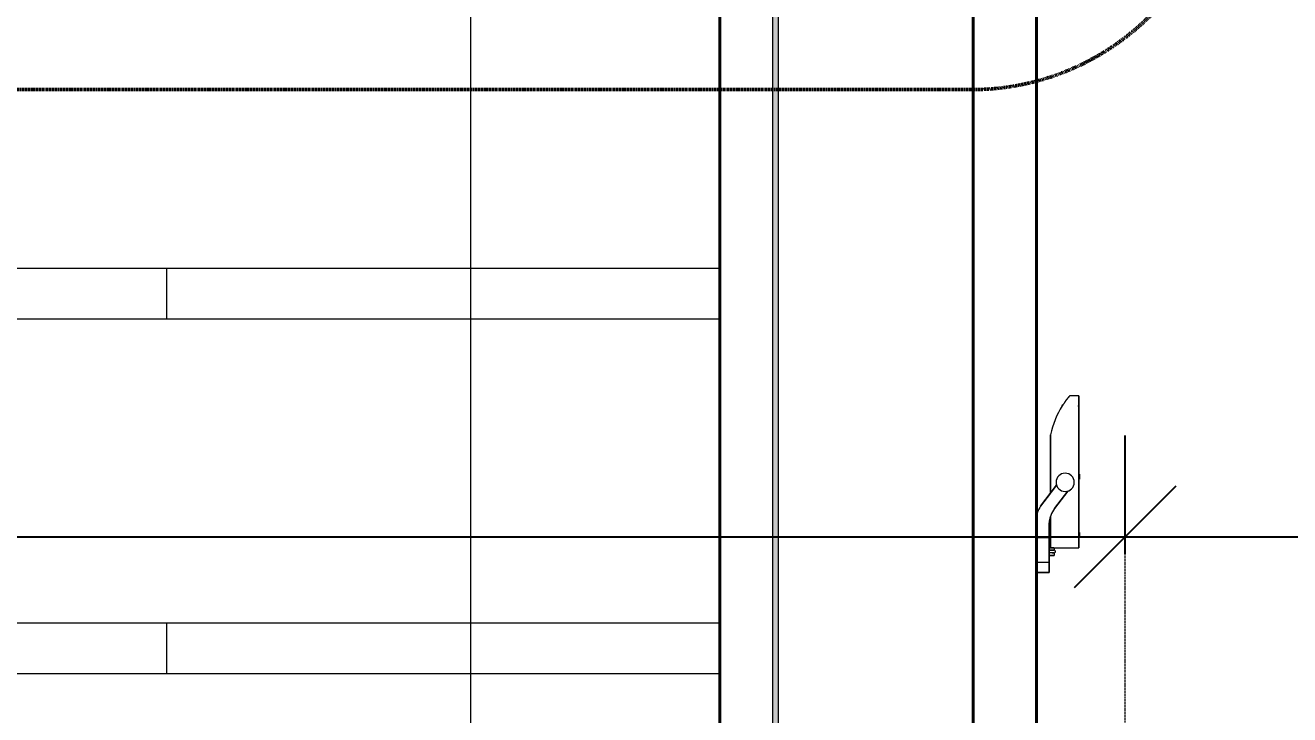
# Model space of a CAD drawing. Header units: millimetres. Extents: x -153298 to 620751, y -313239 to 250031.
# Drawn here: x 114747 to 117243, y -292377 to -291017 of the extents above; entities that cross this region are included whole.
import ezdxf

# ---------------------------------------------------------------- set-up
doc = ezdxf.new("R2010")
doc.units = ezdxf.units.MM
doc.linetypes.add('DPA_Hidden 50', pattern=[3, 2, -1])
for name, color, linetype, lineweight in [('A-ANNO-DIMS', 7, 'Continuous', 9), ('A-COLS-E', 7, 'Continuous', 35), ('A-DETL', 7, 'Continuous', 70), ('A-DETL-GENF', 7, 'Continuous', 35), ('A-GLAZ-CURT', 7, 'Continuous', 9), ('A-WALL-PATT', 7, 'Continuous', 35), ('E-LITE-EQPM', 7, 'Continuous', 35), ('I-WALL-E', 7, 'Continuous', 35), ('WALL-E', 7, 'Continuous', 35)]:
    doc.layers.add(name, color=color, linetype=linetype, lineweight=lineweight)
doc.styles.add('Arial_2', font='arial.ttf', dxfattribs={"height": 3})
doc.dimstyles.new('DPA-DIM-3_0_T-T', dxfattribs={"dimscale": 304.8, "dimtxt": 306.07782, "dimasz": 0.656168, "dimexe": 0.656168, "dimexo": 0.0625, "dimgap": 0.164042, "dimtad": 1, "dimdec": 0, "dimzin": 0, "dimdsep": 46, "dimtxsty": 'Arial_2', "dimblk1": 'OBLIQUE', "dimblk2": 'OBLIQUE', "dimsah": 1, "dimcen": 0.09, "dimdle": 0.656168, "dimclrd": 7, "dimclre": 7, "dimclrt": 7, "dimadec": 8, "dimazin": 0, "dimtfac": 1, "dimtdec": 4, "dimtix": 1, "dimtmove": 0, "dimatfit": 3, "dimfxl": 1.312336, "dimfxlon": 1, "dimtvp": 1, "dimtolj": 1, "dimtzin": 0, "dimarcsym": 2})

# ---------------------------------------------------------------- blocks, each defined once
blk = doc.blocks.new('ACM_L18 - LED Flood Light Luminaire - ACM_L18 - LED Flood Light Luminaire-11639162-2120-01 ENTRANCE 1 SECTION A')
at = {"layer": 'E-LITE-EQPM', "color": 7, "lineweight": 20}
for p, q in [((-866423.4, 104699), (-866441.3, 104699)), ((-866423.4, 104699), (-866423.4, 104679)), ((-866423.4, 104679), (-866423.4, 104698.3)), ((-866423.4, 104693.5), (-866423.4, 104679)), ((-866423.4, 104679), (-866423.4, 104693.5)), ((-866423.4, 104689), (-866423.4, 104679)), ((-866423.4, 104679), (-866423.4, 104689)), ((-866423.4, 104689), (-866423.4, 104679)), ((-866423.4, 104679), (-866423.4, 104689)), ((-866423.4, 104689), (-866423.4, 104679)), ((-866423.4, 104679), (-866423.4, 104689)), ((-866423.4, 104689), (-866423.4, 104679)), ((-866423.4, 104679), (-866423.4, 104689)), ((-866423.4, 104689), (-866423.4, 104679)), ((-866423.4, 104679), (-866423.4, 104689)), ((-866423.4, 104689), (-866423.4, 104679)), ((-866423.4, 104679), (-866423.4, 104689)), ((-866423.4, 104689), (-866423.4, 104679)), ((-866423.4, 104679), (-866423.4, 104689)), ((-866423.4, 104689), (-866423.4, 104679)), ((-866423.4, 104679), (-866423.4, 104689)), ((-866423.4, 104689), (-866423.4, 104679)), ((-866423.4, 104679), (-866423.4, 104689)), ((-866423.4, 104689), (-866423.4, 104679)), ((-866423.4, 104679), (-866423.4, 104689)), ((-866423.4, 104689), (-866423.4, 104679)), ((-866423.4, 104679), (-866423.4, 104689)), ((-866423.4, 104689), (-866423.4, 104679)), ((-866423.4, 104679), (-866423.4, 104689)), ((-866423.4, 104689), (-866423.4, 104679)), ((-866423.4, 104679), (-866423.4, 104689)), ((-866423.4, 104689), (-866423.4, 104679)), ((-866423.4, 104679), (-866423.4, 104689)), ((-866423.4, 104689), (-866423.4, 104679)), ((-866423.4, 104679), (-866423.4, 104689)), ((-866423.4, 104689), (-866423.4, 104679)), ((-866423.4, 104679), (-866423.4, 104689)), ((-866423.4, 104689), (-866423.4, 104679)), ((-866423.4, 104679), (-866423.4, 104689)), ((-866423.4, 104689), (-866423.4, 104679)), ((-866423.4, 104679), (-866423.4, 104689)), ((-866423.4, 104689), (-866423.4, 104679)), ((-866423.4, 104679), (-866423.4, 104689)), ((-866423.4, 104689), (-866423.4, 104679)), ((-866423.4, 104679), (-866423.4, 104689)), ((-866423.4, 104689), (-866423.4, 104679)), ((-866423.4, 104679), (-866423.4, 104689)), ((-866423.4, 104689), (-866423.4, 104679)), ((-866423.4, 104679), (-866423.4, 104689)), ((-866423.4, 104689), (-866423.4, 104679)), ((-866423.4, 104679), (-866423.4, 104689)), ((-866423.4, 104689), (-866423.4, 104679)), ((-866423.4, 104679), (-866423.4, 104689)), ((-866423.4, 104689), (-866423.4, 104679)), ((-866423.4, 104679), (-866423.4, 104689)), ((-866423.4, 104689), (-866423.4, 104679)), ((-866423.4, 104679), (-866423.4, 104689)), ((-866423.4, 104689), (-866423.4, 104679)), ((-866423.4, 104679), (-866423.4, 104689)), ((-866423.4, 104689), (-866423.4, 104679)), ((-866423.4, 104679), (-866423.4, 104689)), ((-866423.4, 104689), (-866423.4, 104679)), ((-866423.4, 104679), (-866423.4, 104689)), ((-866425.4, 104679), (-866423.4, 104679)), ((-866425.4, 104679), (-866423.4, 104679)), ((-866425.4, 104679), (-866423.4, 104679)), ((-866425.4, 104679), (-866423.4, 104679)), ((-866425.4, 104679), (-866423.4, 104679)), ((-866425.4, 104679), (-866423.4, 104679)), ((-866425.4, 104679), (-866423.4, 104679)), ((-866425.4, 104679), (-866423.4, 104679)), ((-866425.4, 104679), (-866423.4, 104679)), ((-866425.4, 104679), (-866423.4, 104679)), ((-866425.4, 104679), (-866423.4, 104679)), ((-866425.4, 104679), (-866423.4, 104679)), ((-866425.4, 104679), (-866423.4, 104679)), ((-866425.4, 104679), (-866423.4, 104679)), ((-866425.4, 104679), (-866423.4, 104679)), ((-866425.4, 104679), (-866423.4, 104679)), ((-866425.4, 104679), (-866423.4, 104679)), ((-866425.4, 104679), (-866423.4, 104679)), ((-866425.4, 104679), (-866423.4, 104679)), ((-866425.4, 104679), (-866423.4, 104679)), ((-866425.4, 104679), (-866423.4, 104679)), ((-866425.4, 104679), (-866423.4, 104679)), ((-866425.4, 104679), (-866423.4, 104679)), ((-866425.4, 104679), (-866423.4, 104679)), ((-866425.4, 104679), (-866423.4, 104679)), ((-866425.4, 104679), (-866423.4, 104679)), ((-866425.4, 104679), (-866423.4, 104679)), ((-866425.4, 104679), (-866423.4, 104679)), ((-866425.4, 104679), (-866423.4, 104679)), ((-866425.4, 104679), (-866423.4, 104679)), ((-866425.4, 104679), (-866423.4, 104679)), ((-866425.4, 104679), (-866423.4, 104679)), ((-866425.4, 104679), (-866423.4, 104679)), ((-866425.4, 104679), (-866423.4, 104679)), ((-866425.4, 104679), (-866423.4, 104679)), ((-866425.4, 104679), (-866423.4, 104679)), ((-866425.4, 104679), (-866423.4, 104679)), ((-866425.4, 104679), (-866423.4, 104679)), ((-866425.4, 104679), (-866423.4, 104679)), ((-866425.4, 104679), (-866423.4, 104679)), ((-866425.4, 104679), (-866423.4, 104679)), ((-866425.4, 104679), (-866423.4, 104679)), ((-866425.4, 104679), (-866423.4, 104679)), ((-866425.4, 104679), (-866423.4, 104679)), ((-866425.4, 104679), (-866423.4, 104679)), ((-866425.4, 104679), (-866423.4, 104679)), ((-866425.4, 104679), (-866423.4, 104679)), ((-866425.4, 104679), (-866423.4, 104679)), ((-866425.4, 104679), (-866423.4, 104679)), ((-866425.4, 104679), (-866423.4, 104679)), ((-866425.4, 104679), (-866423.4, 104679)), ((-866425.4, 104679), (-866423.4, 104679)), ((-866425.4, 104679), (-866423.4, 104679)), ((-866425.4, 104679), (-866423.4, 104679)), ((-866425.4, 104679), (-866423.4, 104679)), ((-866425.4, 104679), (-866423.4, 104679)), ((-866425.4, 104679), (-866423.4, 104679)), ((-866425.4, 104679), (-866423.4, 104679)), ((-866423.4, 104679), (-866423.4, 104419)), ((-866423.4, 104419), (-866423.4, 104679)), ((-866423.4, 104679), (-866423.4, 104554)), ((-866423.4, 104554), (-866423.4, 104679)), ((-866423.4, 104674), (-866423.4, 104664)), ((-866423.4, 104664), (-866423.4, 104674)), ((-866423.4, 104674), (-866423.4, 104664)), ((-866423.4, 104664), (-866423.4, 104674)), ((-866423.4, 104674), (-866423.4, 104664)), ((-866423.4, 104664), (-866423.4, 104674)), ((-866423.4, 104674), (-866423.4, 104664)), ((-866423.4, 104664), (-866423.4, 104674)), ((-866423.4, 104674), (-866423.4, 104664)), ((-866423.4, 104664), (-866423.4, 104674)), ((-866423.4, 104674), (-866423.4, 104664)), ((-866423.4, 104664), (-866423.4, 104674)), ((-866423.4, 104674), (-866423.4, 104664)), ((-866423.4, 104664), (-866423.4, 104674)), ((-866423.4, 104674), (-866423.4, 104664)), ((-866423.4, 104664), (-866423.4, 104674)), ((-866423.4, 104674), (-866423.4, 104664)), ((-866423.4, 104664), (-866423.4, 104674)), ((-866423.4, 104674), (-866423.4, 104664)), ((-866423.4, 104664), (-866423.4, 104674)), ((-866423.4, 104674), (-866423.4, 104664)), ((-866423.4, 104664), (-866423.4, 104674)), ((-866423.4, 104674), (-866423.4, 104664)), ((-866423.4, 104664), (-866423.4, 104674)), ((-866423.4, 104674), (-866423.4, 104664)), ((-866423.4, 104664), (-866423.4, 104674)), ((-866423.4, 104674), (-866423.4, 104664)), ((-866423.4, 104664), (-866423.4, 104674)), ((-866423.4, 104674), (-866423.4, 104664)), ((-866423.4, 104664), (-866423.4, 104674)), ((-866423.4, 104674), (-866423.4, 104664)), ((-866423.4, 104664), (-866423.4, 104674)), ((-866423.4, 104674), (-866423.4, 104664)), ((-866423.4, 104664), (-866423.4, 104674)), ((-866423.4, 104674), (-866423.4, 104664)), ((-866423.4, 104664), (-866423.4, 104674)), ((-866423.4, 104674), (-866423.4, 104664)), ((-866423.4, 104664), (-866423.4, 104674)), ((-866423.4, 104674), (-866423.4, 104664)), ((-866423.4, 104664), (-866423.4, 104674)), ((-866423.4, 104674), (-866423.4, 104664)), ((-866423.4, 104664), (-866423.4, 104674)), ((-866423.4, 104674), (-866423.4, 104664)), ((-866423.4, 104664), (-866423.4, 104674)), ((-866423.4, 104674), (-866423.4, 104664)), ((-866423.4, 104664), (-866423.4, 104674)), ((-866423.4, 104674), (-866423.4, 104664)), ((-866423.4, 104664), (-866423.4, 104674)), ((-866423.4, 104674), (-866423.4, 104664)), ((-866423.4, 104664), (-866423.4, 104674)), ((-866423.4, 104674), (-866423.4, 104664)), ((-866423.4, 104664), (-866423.4, 104674)), ((-866423.4, 104674), (-866423.4, 104664)), ((-866423.4, 104664), (-866423.4, 104674)), ((-866423.4, 104674), (-866423.4, 104664)), ((-866423.4, 104664), (-866423.4, 104674)), ((-866423.4, 104674), (-866423.4, 104664)), ((-866423.4, 104664), (-866423.4, 104674)), ((-866423.4, 104659), (-866423.4, 104649)), ((-866423.4, 104649), (-866423.4, 104659)), ((-866423.4, 104659), (-866423.4, 104649)), ((-866423.4, 104649), (-866423.4, 104659)), ((-866423.4, 104659), (-866423.4, 104649)), ((-866423.4, 104649), (-866423.4, 104659)), ((-866423.4, 104659), (-866423.4, 104649)), ((-866423.4, 104649), (-866423.4, 104659)), ((-866423.4, 104659), (-866423.4, 104649)), ((-866423.4, 104649), (-866423.4, 104659)), ((-866423.4, 104659), (-866423.4, 104649)), ((-866423.4, 104649), (-866423.4, 104659)), ((-866423.4, 104659), (-866423.4, 104649)), ((-866423.4, 104649), (-866423.4, 104659)), ((-866423.4, 104659), (-866423.4, 104649)), ((-866423.4, 104649), (-866423.4, 104659)), ((-866423.4, 104659), (-866423.4, 104649)), ((-866423.4, 104649), (-866423.4, 104659)), ((-866423.4, 104659), (-866423.4, 104649)), ((-866423.4, 104649), (-866423.4, 104659)), ((-866423.4, 104659), (-866423.4, 104649)), ((-866423.4, 104649), (-866423.4, 104659)), ((-866423.4, 104659), (-866423.4, 104649)), ((-866423.4, 104649), (-866423.4, 104659)), ((-866423.4, 104659), (-866423.4, 104649)), ((-866423.4, 104649), (-866423.4, 104659)), ((-866423.4, 104659), (-866423.4, 104649)), ((-866423.4, 104649), (-866423.4, 104659)), ((-866423.4, 104659), (-866423.4, 104649)), ((-866423.4, 104649), (-866423.4, 104659)), ((-866423.4, 104659), (-866423.4, 104649)), ((-866423.4, 104649), (-866423.4, 104659)), ((-866423.4, 104659), (-866423.4, 104649)), ((-866423.4, 104649), (-866423.4, 104659)), ((-866423.4, 104659), (-866423.4, 104649)), ((-866423.4, 104649), (-866423.4, 104659)), ((-866423.4, 104659), (-866423.4, 104649)), ((-866423.4, 104649), (-866423.4, 104659)), ((-866423.4, 104659), (-866423.4, 104649)), ((-866423.4, 104649), (-866423.4, 104659)), ((-866423.4, 104659), (-866423.4, 104649)), ((-866423.4, 104649), (-866423.4, 104659)), ((-866423.4, 104644), (-866423.4, 104634)), ((-866423.4, 104634), (-866423.4, 104644)), ((-866423.4, 104644), (-866423.4, 104634)), ((-866423.4, 104634), (-866423.4, 104644)), ((-866423.4, 104644), (-866423.4, 104634)), ((-866423.4, 104634), (-866423.4, 104644)), ((-866423.4, 104644), (-866423.4, 104634)), ((-866423.4, 104634), (-866423.4, 104644)), ((-866423.4, 104644), (-866423.4, 104634)), ((-866423.4, 104634), (-866423.4, 104644)), ((-866423.4, 104644), (-866423.4, 104634)), ((-866423.4, 104634), (-866423.4, 104644)), ((-866423.4, 104644), (-866423.4, 104634)), ((-866423.4, 104634), (-866423.4, 104644)), ((-866423.4, 104644), (-866423.4, 104634)), ((-866423.4, 104634), (-866423.4, 104644)), ((-866423.4, 104644), (-866423.4, 104634)), ((-866423.4, 104634), (-866423.4, 104644)), ((-866423.4, 104644), (-866423.4, 104634)), ((-866423.4, 104634), (-866423.4, 104644)), ((-866423.4, 104644), (-866423.4, 104634)), ((-866423.4, 104634), (-866423.4, 104644)), ((-866423.4, 104644), (-866423.4, 104634)), ((-866423.4, 104634), (-866423.4, 104644)), ((-866423.4, 104644), (-866423.4, 104634)), ((-866423.4, 104634), (-866423.4, 104644)), ((-866423.4, 104644), (-866423.4, 104634)), ((-866423.4, 104634), (-866423.4, 104644)), ((-866423.4, 104644), (-866423.4, 104634)), ((-866423.4, 104634), (-866423.4, 104644)), ((-866423.4, 104644), (-866423.4, 104634)), ((-866423.4, 104634), (-866423.4, 104644)), ((-866423.4, 104644), (-866423.4, 104634)), ((-866423.4, 104634), (-866423.4, 104644)), ((-866423.4, 104644), (-866423.4, 104634)), ((-866423.4, 104634), (-866423.4, 104644)), ((-866423.4, 104644), (-866423.4, 104634)), ((-866423.4, 104634), (-866423.4, 104644)), ((-866423.4, 104644), (-866423.4, 104634)), ((-866423.4, 104634), (-866423.4, 104644)), ((-866423.4, 104644), (-866423.4, 104634)), ((-866423.4, 104634), (-866423.4, 104644)), ((-866479.4, 104507), (-866479.4, 104622)), ((-866479.4, 104622), (-866479.4, 104507)), ((-866423.4, 104629), (-866423.4, 104619)), ((-866423.4, 104619), (-866423.4, 104629)), ((-866423.4, 104629), (-866423.4, 104619)), ((-866423.4, 104619), (-866423.4, 104629)), ((-866423.4, 104629), (-866423.4, 104619)), ((-866423.4, 104619), (-866423.4, 104629)), ((-866423.4, 104629), (-866423.4, 104619)), ((-866423.4, 104619), (-866423.4, 104629)), ((-866423.4, 104629), (-866423.4, 104619)), ((-866423.4, 104619), (-866423.4, 104629)), ((-866423.4, 104629), (-866423.4, 104619)), ((-866423.4, 104619), (-866423.4, 104629)), ((-866423.4, 104629), (-866423.4, 104619)), ((-866423.4, 104619), (-866423.4, 104629)), ((-866423.4, 104629), (-866423.4, 104619)), ((-866423.4, 104619), (-866423.4, 104629)), ((-866423.4, 104629), (-866423.4, 104619)), ((-866423.4, 104619), (-866423.4, 104629)), ((-866423.4, 104629), (-866423.4, 104619)), ((-866423.4, 104619), (-866423.4, 104629)), ((-866423.4, 104629), (-866423.4, 104619)), ((-866423.4, 104619), (-866423.4, 104629)), ((-866423.4, 104629), (-866423.4, 104619)), ((-866423.4, 104619), (-866423.4, 104629)), ((-866423.4, 104629), (-866423.4, 104619)), ((-866423.4, 104619), (-866423.4, 104629)), ((-866423.4, 104629), (-866423.4, 104619)), ((-866423.4, 104619), (-866423.4, 104629)), ((-866423.4, 104629), (-866423.4, 104619)), ((-866423.4, 104619), (-866423.4, 104629)), ((-866423.4, 104629), (-866423.4, 104619)), ((-866423.4, 104619), (-866423.4, 104629)), ((-866423.4, 104629), (-866423.4, 104619)), ((-866423.4, 104619), (-866423.4, 104629)), ((-866423.4, 104629), (-866423.4, 104619)), ((-866423.4, 104619), (-866423.4, 104629)), ((-866423.4, 104629), (-866423.4, 104619)), ((-866423.4, 104619), (-866423.4, 104629)), ((-866423.4, 104629), (-866423.4, 104619)), ((-866423.4, 104619), (-866423.4, 104629)), ((-866423.4, 104629), (-866423.4, 104619)), ((-866423.4, 104619), (-866423.4, 104629)), ((-866423.4, 104614), (-866423.4, 104604)), ((-866423.4, 104604), (-866423.4, 104614)), ((-866423.4, 104614), (-866423.4, 104604)), ((-866423.4, 104604), (-866423.4, 104614)), ((-866423.4, 104614), (-866423.4, 104604)), ((-866423.4, 104604), (-866423.4, 104614)), ((-866423.4, 104614), (-866423.4, 104604)), ((-866423.4, 104604), (-866423.4, 104614)), ((-866423.4, 104614), (-866423.4, 104604)), ((-866423.4, 104604), (-866423.4, 104614)), ((-866423.4, 104614), (-866423.4, 104604)), ((-866423.4, 104604), (-866423.4, 104614)), ((-866423.4, 104614), (-866423.4, 104604)), ((-866423.4, 104604), (-866423.4, 104614)), ((-866423.4, 104614), (-866423.4, 104604)), ((-866423.4, 104604), (-866423.4, 104614)), ((-866423.4, 104614), (-866423.4, 104604)), ((-866423.4, 104604), (-866423.4, 104614)), ((-866423.4, 104614), (-866423.4, 104604)), ((-866423.4, 104604), (-866423.4, 104614)), ((-866423.4, 104614), (-866423.4, 104604)), ((-866423.4, 104604), (-866423.4, 104614)), ((-866423.4, 104614), (-866423.4, 104604)), ((-866423.4, 104604), (-866423.4, 104614)), ((-866423.4, 104614), (-866423.4, 104604)), ((-866423.4, 104604), (-866423.4, 104614)), ((-866423.4, 104614), (-866423.4, 104604)), ((-866423.4, 104604), (-866423.4, 104614)), ((-866423.4, 104614), (-866423.4, 104604)), ((-866423.4, 104604), (-866423.4, 104614)), ((-866423.4, 104614), (-866423.4, 104604)), ((-866423.4, 104604), (-866423.4, 104614)), ((-866423.4, 104614), (-866423.4, 104604)), ((-866423.4, 104604), (-866423.4, 104614)), ((-866423.4, 104614), (-866423.4, 104604)), ((-866423.4, 104604), (-866423.4, 104614)), ((-866423.4, 104614), (-866423.4, 104604)), ((-866423.4, 104604), (-866423.4, 104614)), ((-866423.4, 104614), (-866423.4, 104604)), ((-866423.4, 104604), (-866423.4, 104614)), ((-866423.4, 104614), (-866423.4, 104604)), ((-866423.4, 104604), (-866423.4, 104614)), ((-866423.4, 104599), (-866423.4, 104589)), ((-866423.4, 104589), (-866423.4, 104599)), ((-866423.4, 104599), (-866423.4, 104589)), ((-866423.4, 104589), (-866423.4, 104599)), ((-866423.4, 104599), (-866423.4, 104589)), ((-866423.4, 104589), (-866423.4, 104599)), ((-866423.4, 104599), (-866423.4, 104589)), ((-866423.4, 104589), (-866423.4, 104599)), ((-866423.4, 104599), (-866423.4, 104589)), ((-866423.4, 104589), (-866423.4, 104599)), ((-866423.4, 104599), (-866423.4, 104589)), ((-866423.4, 104589), (-866423.4, 104599)), ((-866423.4, 104599), (-866423.4, 104589)), ((-866423.4, 104589), (-866423.4, 104599)), ((-866423.4, 104599), (-866423.4, 104589)), ((-866423.4, 104589), (-866423.4, 104599)), ((-866423.4, 104599), (-866423.4, 104589)), ((-866423.4, 104589), (-866423.4, 104599)), ((-866423.4, 104599), (-866423.4, 104589)), ((-866423.4, 104589), (-866423.4, 104599)), ((-866423.4, 104599), (-866423.4, 104589)), ((-866423.4, 104589), (-866423.4, 104599)), ((-866423.4, 104599), (-866423.4, 104589)), ((-866423.4, 104589), (-866423.4, 104599)), ((-866423.4, 104599), (-866423.4, 104589)), ((-866423.4, 104589), (-866423.4, 104599)), ((-866423.4, 104599), (-866423.4, 104589)), ((-866423.4, 104589), (-866423.4, 104599)), ((-866423.4, 104599), (-866423.4, 104589)), ((-866423.4, 104589), (-866423.4, 104599)), ((-866423.4, 104599), (-866423.4, 104589)), ((-866423.4, 104589), (-866423.4, 104599)), ((-866423.4, 104599), (-866423.4, 104589)), ((-866423.4, 104589), (-866423.4, 104599)), ((-866423.4, 104599), (-866423.4, 104589)), ((-866423.4, 104589), (-866423.4, 104599)), ((-866423.4, 104599), (-866423.4, 104589)), ((-866423.4, 104589), (-866423.4, 104599)), ((-866423.4, 104599), (-866423.4, 104589)), ((-866423.4, 104589), (-866423.4, 104599)), ((-866423.4, 104599), (-866423.4, 104589)), ((-866423.4, 104589), (-866423.4, 104599)), ((-866423.4, 104584), (-866423.4, 104574)), ((-866423.4, 104574), (-866423.4, 104584)), ((-866423.4, 104584), (-866423.4, 104574)), ((-866423.4, 104574), (-866423.4, 104584)), ((-866423.4, 104584), (-866423.4, 104574)), ((-866423.4, 104574), (-866423.4, 104584)), ((-866423.4, 104584), (-866423.4, 104574)), ((-866423.4, 104574), (-866423.4, 104584)), ((-866423.4, 104584), (-866423.4, 104574)), ((-866423.4, 104574), (-866423.4, 104584)), ((-866423.4, 104584), (-866423.4, 104574)), ((-866423.4, 104574), (-866423.4, 104584)), ((-866423.4, 104584), (-866423.4, 104574)), ((-866423.4, 104574), (-866423.4, 104584)), ((-866423.4, 104584), (-866423.4, 104574)), ((-866423.4, 104574), (-866423.4, 104584)), ((-866423.4, 104584), (-866423.4, 104574)), ((-866423.4, 104574), (-866423.4, 104584)), ((-866423.4, 104584), (-866423.4, 104574)), ((-866423.4, 104574), (-866423.4, 104584)), ((-866423.4, 104584), (-866423.4, 104574)), ((-866423.4, 104574), (-866423.4, 104584)), ((-866423.4, 104584), (-866423.4, 104574)), ((-866423.4, 104574), (-866423.4, 104584)), ((-866423.4, 104584), (-866423.4, 104574)), ((-866423.4, 104574), (-866423.4, 104584)), ((-866423.4, 104584), (-866423.4, 104574)), ((-866423.4, 104574), (-866423.4, 104584)), ((-866423.4, 104584), (-866423.4, 104574)), ((-866423.4, 104574), (-866423.4, 104584)), ((-866423.4, 104584), (-866423.4, 104574)), ((-866423.4, 104574), (-866423.4, 104584)), ((-866423.4, 104584), (-866423.4, 104574)), ((-866423.4, 104574), (-866423.4, 104584)), ((-866423.4, 104584), (-866423.4, 104574)), ((-866423.4, 104574), (-866423.4, 104584)), ((-866423.4, 104584), (-866423.4, 104574)), ((-866423.4, 104574), (-866423.4, 104584)), ((-866423.4, 104584), (-866423.4, 104574)), ((-866423.4, 104574), (-866423.4, 104584)), ((-866423.4, 104584), (-866423.4, 104574)), ((-866423.4, 104574), (-866423.4, 104584)), ((-866423.4, 104584), (-866423.4, 104574)), ((-866423.4, 104574), (-866423.4, 104584)), ((-866423.4, 104584), (-866423.4, 104574)), ((-866423.4, 104574), (-866423.4, 104584)), ((-866423.4, 104584), (-866423.4, 104574)), ((-866423.4, 104574), (-866423.4, 104584)), ((-866423.4, 104584), (-866423.4, 104574)), ((-866423.4, 104574), (-866423.4, 104584)), ((-866423.4, 104584), (-866423.4, 104574)), ((-866423.4, 104574), (-866423.4, 104584)), ((-866423.4, 104584), (-866423.4, 104574)), ((-866423.4, 104574), (-866423.4, 104584)), ((-866423.4, 104584), (-866423.4, 104574)), ((-866423.4, 104574), (-866423.4, 104584)), ((-866423.4, 104584), (-866423.4, 104574)), ((-866423.4, 104574), (-866423.4, 104584)), ((-866423.4, 104569), (-866423.4, 104559)), ((-866423.4, 104559), (-866423.4, 104569)), ((-866423.4, 104569), (-866423.4, 104559)), ((-866423.4, 104559), (-866423.4, 104569)), ((-866423.4, 104569), (-866423.4, 104559)), ((-866423.4, 104559), (-866423.4, 104569)), ((-866423.4, 104569), (-866423.4, 104559)), ((-866423.4, 104559), (-866423.4, 104569)), ((-866423.4, 104569), (-866423.4, 104559)), ((-866423.4, 104559), (-866423.4, 104569)), ((-866423.4, 104569), (-866423.4, 104559)), ((-866423.4, 104559), (-866423.4, 104569)), ((-866423.4, 104569), (-866423.4, 104559)), ((-866423.4, 104559), (-866423.4, 104569)), ((-866423.4, 104569), (-866423.4, 104559)), ((-866423.4, 104559), (-866423.4, 104569)), ((-866423.4, 104569), (-866423.4, 104559)), ((-866423.4, 104559), (-866423.4, 104569)), ((-866423.4, 104569), (-866423.4, 104559)), ((-866423.4, 104559), (-866423.4, 104569)), ((-866423.4, 104569), (-866423.4, 104559)), ((-866423.4, 104559), (-866423.4, 104569)), ((-866423.4, 104569), (-866423.4, 104559)), ((-866423.4, 104559), (-866423.4, 104569)), ((-866423.4, 104569), (-866423.4, 104559)), ((-866423.4, 104559), (-866423.4, 104569)), ((-866423.4, 104569), (-866423.4, 104559)), ((-866423.4, 104559), (-866423.4, 104569)), ((-866423.4, 104569), (-866423.4, 104559)), ((-866423.4, 104559), (-866423.4, 104569)), ((-866423.4, 104569), (-866423.4, 104559)), ((-866423.4, 104559), (-866423.4, 104569)), ((-866423.4, 104569), (-866423.4, 104559)), ((-866423.4, 104559), (-866423.4, 104569)), ((-866423.4, 104569), (-866423.4, 104559)), ((-866423.4, 104559), (-866423.4, 104569)), ((-866423.4, 104569), (-866423.4, 104559)), ((-866423.4, 104559), (-866423.4, 104569)), ((-866423.4, 104569), (-866423.4, 104559)), ((-866423.4, 104559), (-866423.4, 104569)), ((-866423.4, 104569), (-866423.4, 104559)), ((-866423.4, 104559), (-866423.4, 104569)), ((-866423.4, 104569), (-866423.4, 104559)), ((-866423.4, 104559), (-866423.4, 104569)), ((-866423.4, 104569), (-866423.4, 104559)), ((-866423.4, 104559), (-866423.4, 104569)), ((-866423.4, 104569), (-866423.4, 104559)), ((-866423.4, 104559), (-866423.4, 104569)), ((-866423.4, 104569), (-866423.4, 104559)), ((-866423.4, 104559), (-866423.4, 104569)), ((-866423.4, 104569), (-866423.4, 104559)), ((-866423.4, 104559), (-866423.4, 104569)), ((-866423.4, 104569), (-866423.4, 104559)), ((-866423.4, 104559), (-866423.4, 104569)), ((-866423.4, 104569), (-866423.4, 104559)), ((-866423.4, 104559), (-866423.4, 104569)), ((-866423.4, 104569), (-866423.4, 104559)), ((-866423.4, 104559), (-866423.4, 104569)), ((-866423.4, 104544.3), (-866422.4, 104544.3)), ((-866423.4, 104534.1), (-866423.4, 104544.2)), ((-866423.4, 104544.2), (-866422.4, 104544.2)), ((-866423.4, 104534.1), (-866423.4, 104544.2)), ((-866423.4, 104544.2), (-866423.4, 104540.1)), ((-866423.4, 104540.1), (-866423.4, 104544.2)), ((-866423.4, 104544.2), (-866423.4, 104534.1)), ((-866423.4, 104534.1), (-866423.4, 104544.2)), ((-866423.4, 104544.2), (-866423.4, 104534.1)), ((-866423.4, 104534.1), (-866423.4, 104544.2)), ((-866423.4, 104544.2), (-866423.4, 104535.4)), ((-866423.4, 104534.1), (-866423.4, 104544.2)), ((-866423.4, 104544.2), (-866423.4, 104534.1)), ((-866423.4, 104534.1), (-866423.4, 104544.2)), ((-866423.4, 104541.6), (-866423.4, 104543)), ((-866423.4, 104542.9), (-866423.4, 104539.5)), ((-866423.4, 104542.9), (-866423.4, 104539.5)), ((-866423.4, 104542.9), (-866423.4, 104541.4)), ((-866423.4, 104542.6), (-866423.4, 104541.3)), ((-866423.4, 104542.6), (-866423.4, 104541.3)), ((-866423.4, 104541.4), (-866423.4, 104542.6)), ((-866423.4, 104540.3), (-866423.4, 104541.6)), ((-866423.4, 104541.3), (-866423.4, 104539.1)), ((-866423.4, 104541.3), (-866423.4, 104539.1)), ((-866423.4, 104539.9), (-866423.4, 104541.2)), ((-866423.4, 104539.9), (-866423.4, 104541.2)), ((-866423.4, 104534.1), (-866423.4, 104538.8)), ((-866423.4, 104538.8), (-866423.4, 104534.1)), ((-866423.4, 104538.4), (-866423.4, 104537)), ((-866423.4, 104538.2), (-866423.4, 104534.1)), ((-866423.4, 104538.2), (-866423.4, 104534.1)), ((-866423.4, 104537.6), (-866423.4, 104536.3)), ((-866423.4, 104535.7), (-866423.4, 104537.6)), ((-866423.4, 104537), (-866423.4, 104535.5)), ((-866423.4, 104534.4), (-866423.4, 104535.7)), ((-866423.4, 104535.4), (-866423.4, 104534.1)), ((-866422.4, 104534.1), (-866423.4, 104534.1)), ((-866423.4, 104534), (-866422.4, 104534)), ((-866422.4, 104544.2), (-866422.4, 104534.1)), ((-866422.4, 104534.1), (-866422.4, 104544.2)), ((-866422.4, 104544.2), (-866422.4, 104540.1)), ((-866422.4, 104540.1), (-866422.4, 104544.2)), ((-866422.4, 104544.2), (-866422.4, 104534.1)), ((-866422.4, 104534.1), (-866422.4, 104544.2)), ((-866422.4, 104544.2), (-866422.4, 104534.1)), ((-866422.4, 104535.4), (-866422.4, 104544.2)), ((-866422.4, 104544.2), (-866422.4, 104534.1)), ((-866422.4, 104534.1), (-866422.4, 104544.2)), ((-866422.4, 104544.2), (-866422.4, 104534.1)), ((-866422.4, 104544.2), (-866422.4, 104534.1)), ((-866422.4, 104543), (-866422.4, 104541.6)), ((-866422.4, 104539.5), (-866422.4, 104542.9)), ((-866422.4, 104539.5), (-866422.4, 104542.9)), ((-866422.4, 104541.4), (-866422.4, 104542.9)), ((-866422.4, 104541.3), (-866422.4, 104542.6)), ((-866422.4, 104541.3), (-866422.4, 104542.6)), ((-866422.4, 104542.6), (-866422.4, 104541.4)), ((-866422.4, 104541.6), (-866422.4, 104540.3)), ((-866422.4, 104539.1), (-866422.4, 104541.3)), ((-866422.4, 104539.1), (-866422.4, 104541.3)), ((-866422.4, 104541.2), (-866422.4, 104539.9)), ((-866422.4, 104541.2), (-866422.4, 104539.9)), ((-866422.4, 104534.1), (-866422.4, 104538.8)), ((-866422.4, 104538.8), (-866422.4, 104534.1)), ((-866422.4, 104537), (-866422.4, 104538.4)), ((-866422.4, 104534.1), (-866422.4, 104538.2)), ((-866422.4, 104534.1), (-866422.4, 104538.2)), ((-866422.4, 104537.6), (-866422.4, 104535.7)), ((-866422.4, 104536.3), (-866422.4, 104537.6)), ((-866422.4, 104535.5), (-866422.4, 104537)), ((-866422.4, 104535.7), (-866422.4, 104534.4)), ((-866422.4, 104534.1), (-866422.4, 104535.4)), ((-866467.5, 104522.7), (-866499, 104481)), ((-866499, 104481), (-866467.5, 104522.7)), ((-866499, 104481), (-866479.4, 104507)), ((-866479.4, 104507), (-866499, 104481)), ((-866471.3, 104476.2), (-866445, 104511)), ((-866445, 104511), (-866471.3, 104476.2)), ((-866507.4, 104419), (-866507.4, 104457)), ((-866507.4, 104457), (-866507.4, 104419)), ((-866507.4, 104457), (-866507.4, 104419)), ((-866507.4, 104419), (-866507.4, 104457)), ((-866479.4, 104419), (-866479.4, 104460.6)), ((-866479.4, 104460.6), (-866479.4, 104419)), ((-866482.4, 104448), (-866482.4, 104419)), ((-866482.4, 104419), (-866482.4, 104448)), ((-866482.4, 104419), (-866482.4, 104448)), ((-866482.4, 104448), (-866482.4, 104419)), ((-866482.4, 104419), (-866507.4, 104419)), ((-866507.4, 104419), (-866482.4, 104419)), ((-866507.4, 104372.7), (-866507.4, 104419)), ((-866507.4, 104419), (-866507.4, 104370.6)), ((-866507.4, 104370.6), (-866507.4, 104419)), ((-866507.4, 104419), (-866507.4, 104372.7)), ((-866507.4, 104419), (-866482.4, 104419)), ((-866507.4, 104419), (-866482.4, 104419)), ((-866507.4, 104419), (-866482.4, 104419)), ((-866507.4, 104419), (-866482.4, 104419)), ((-866507.4, 104419), (-866482.4, 104419)), ((-866482.4, 104419), (-866507.4, 104419)), ((-866482.4, 104372.7), (-866482.4, 104419)), ((-866482.4, 104419), (-866482.4, 104370.6)), ((-866482.4, 104399), (-866482.4, 104419)), ((-866482.4, 104419), (-866482.4, 104399)), ((-866479.4, 104419), (-866479.4, 104399.7)), ((-866479.4, 104399), (-866479.4, 104419)), ((-866423.4, 104429.1), (-866422.4, 104429.1)), ((-866423.4, 104418.9), (-866423.4, 104429)), ((-866423.4, 104429), (-866422.4, 104429)), ((-866423.4, 104418.9), (-866423.4, 104429)), ((-866423.4, 104429), (-866423.4, 104424.9)), ((-866423.4, 104424.9), (-866423.4, 104429)), ((-866423.4, 104429), (-866423.4, 104418.9)), ((-866423.4, 104418.9), (-866423.4, 104429)), ((-866423.4, 104429), (-866423.4, 104418.9)), ((-866423.4, 104418.9), (-866423.4, 104429)), ((-866423.4, 104429), (-866423.4, 104420.2)), ((-866423.4, 104418.9), (-866423.4, 104429)), ((-866423.4, 104429), (-866423.4, 104418.9)), ((-866423.4, 104418.9), (-866423.4, 104429)), ((-866423.4, 104426.4), (-866423.4, 104427.8)), ((-866423.4, 104427.7), (-866423.4, 104424.3)), ((-866423.4, 104427.7), (-866423.4, 104424.3)), ((-866423.4, 104427.7), (-866423.4, 104426.1)), ((-866423.4, 104427.4), (-866423.4, 104426.1)), ((-866423.4, 104427.4), (-866423.4, 104426.1)), ((-866423.4, 104426.1), (-866423.4, 104427.4)), ((-866423.4, 104425.1), (-866423.4, 104426.4)), ((-866423.4, 104426.1), (-866423.4, 104423.9)), ((-866423.4, 104426.1), (-866423.4, 104423.9)), ((-866423.4, 104424.7), (-866423.4, 104426)), ((-866423.4, 104424.7), (-866423.4, 104426)), ((-866423.4, 104418.9), (-866423.4, 104423.6)), ((-866423.4, 104423.6), (-866423.4, 104418.9)), ((-866423.4, 104423.2), (-866423.4, 104421.8)), ((-866423.4, 104423), (-866423.4, 104418.9)), ((-866423.4, 104423), (-866423.4, 104418.9)), ((-866423.4, 104422.4), (-866423.4, 104421.1)), ((-866423.4, 104420.5), (-866423.4, 104422.4)), ((-866423.4, 104421.8), (-866423.4, 104420.2)), ((-866423.4, 104419.2), (-866423.4, 104420.5)), ((-866423.4, 104420.2), (-866423.4, 104418.9)), ((-866423.4, 104419), (-866423.4, 104399)), ((-866423.4, 104399.7), (-866423.4, 104419)), ((-866422.4, 104418.9), (-866423.4, 104418.9)), ((-866423.4, 104418.8), (-866422.4, 104418.8)), ((-866422.4, 104429), (-866422.4, 104418.9)), ((-866422.4, 104418.9), (-866422.4, 104429)), ((-866422.4, 104429), (-866422.4, 104424.9)), ((-866422.4, 104424.9), (-866422.4, 104429)), ((-866422.4, 104429), (-866422.4, 104418.9)), ((-866422.4, 104418.9), (-866422.4, 104429)), ((-866422.4, 104429), (-866422.4, 104418.9)), ((-866422.4, 104420.2), (-866422.4, 104429)), ((-866422.4, 104429), (-866422.4, 104418.9)), ((-866422.4, 104418.9), (-866422.4, 104429)), ((-866422.4, 104429), (-866422.4, 104418.9)), ((-866422.4, 104429), (-866422.4, 104418.9)), ((-866422.4, 104427.8), (-866422.4, 104426.4)), ((-866422.4, 104424.3), (-866422.4, 104427.7)), ((-866422.4, 104424.3), (-866422.4, 104427.7)), ((-866422.4, 104426.1), (-866422.4, 104427.7)), ((-866422.4, 104426.1), (-866422.4, 104427.4)), ((-866422.4, 104426.1), (-866422.4, 104427.4)), ((-866422.4, 104427.4), (-866422.4, 104426.1)), ((-866422.4, 104426.4), (-866422.4, 104425.1)), ((-866422.4, 104423.9), (-866422.4, 104426.1)), ((-866422.4, 104423.9), (-866422.4, 104426.1)), ((-866422.4, 104426), (-866422.4, 104424.7)), ((-866422.4, 104426), (-866422.4, 104424.7)), ((-866422.4, 104418.9), (-866422.4, 104423.6)), ((-866422.4, 104423.6), (-866422.4, 104418.9)), ((-866422.4, 104421.8), (-866422.4, 104423.2)), ((-866422.4, 104418.9), (-866422.4, 104423)), ((-866422.4, 104418.9), (-866422.4, 104423)), ((-866422.4, 104422.4), (-866422.4, 104420.5)), ((-866422.4, 104421.1), (-866422.4, 104422.4)), ((-866422.4, 104420.2), (-866422.4, 104421.8)), ((-866422.4, 104420.5), (-866422.4, 104419.2)), ((-866422.4, 104418.9), (-866422.4, 104420.2)), ((-866479.4, 104399), (-866482.9, 104399)), ((-866482.9, 104399), (-866479.4, 104399)), ((-866479.4, 104394), (-866482.9, 104394)), ((-866482.9, 104394), (-866479.4, 104394)), ((-866479.4, 104389), (-866482.9, 104389)), ((-866482.4, 104370.6), (-866482.4, 104384.5)), ((-866482.4, 104384.5), (-866482.4, 104372.7)), ((-866479.4, 104399), (-866472.9, 104399)), ((-866472.9, 104399), (-866479.4, 104399)), ((-866479.4, 104399), (-866423.4, 104399)), ((-866479.4, 104394), (-866472.9, 104394)), ((-866472.9, 104394), (-866479.4, 104394)), ((-866472.9, 104389), (-866479.4, 104389)), ((-866476, 104389), (-866472.9, 104389)), ((-866471.9, 104394), (-866471.9, 104399)), ((-866471.9, 104384.5), (-866471.9, 104389)), ((-866507.4, 104355), (-866507.4, 104372.7)), ((-866507.4, 104372.7), (-866507.4, 104355)), ((-866507.4, 104370.6), (-866507.4, 104350)), ((-866507.4, 104350), (-866507.4, 104370.6)), ((-866507.4, 104370.6), (-866482.4, 104370.6)), ((-866482.4, 104355), (-866482.4, 104372.7)), ((-866482.4, 104372.7), (-866482.4, 104355)), ((-866482.4, 104370.6), (-866482.4, 104350)), ((-866482.4, 104350), (-866482.4, 104370.6)), ((-866482.4, 104350), (-866507.4, 104350)), ((-866507.4, 104350), (-866482.4, 104350))]:
    blk.add_line(p, q, dxfattribs=at)
at = {"layer": 'E-LITE-EQPM', "color": 7, "lineweight": 20, "flags": 128}
for points in [[(-866479.4, 104384), (-866479.7, 104384), (-866479.9, 104384), (-866480.2, 104384), (-866480.5, 104384), (-866480.8, 104384), (-866481, 104384), (-866481.3, 104384), (-866481.6, 104384), (-866481.8, 104384), (-866482.1, 104384), (-866482.4, 104384)], [(-866482.4, 104384), (-866482.2, 104384), (-866481.9, 104384), (-866481.6, 104384), (-866481.4, 104384), (-866481.1, 104384), (-866480.8, 104384), (-866480.6, 104384), (-866480.3, 104384), (-866480, 104384), (-866479.7, 104384), (-866479.4, 104384), (-866479.4, 104384)], [(-866479.4, 104384), (-866479.1, 104384), (-866478.8, 104384), (-866478.5, 104384), (-866478.3, 104384), (-866478, 104384), (-866477.7, 104384), (-866477.4, 104384), (-866477.2, 104384), (-866476.9, 104384), (-866476.6, 104384), (-866476.4, 104384), (-866476.1, 104384), (-866475.9, 104384), (-866475.7, 104384), (-866475.4, 104384), (-866475.2, 104384), (-866475, 104384), (-866474.8, 104384), (-866474.6, 104384), (-866474.4, 104384), (-866474.2, 104384), (-866474, 104384), (-866473.8, 104384), (-866473.6, 104384), (-866473.5, 104384), (-866473.3, 104384), (-866473.2, 104384), (-866473.1, 104384), (-866473, 104384), (-866472.8, 104384), (-866472.8, 104384), (-866472.7, 104384), (-866472.6, 104384), (-866472.5, 104384), (-866472.5, 104384), (-866472.4, 104384), (-866472.4, 104384), (-866472.4, 104384), (-866472.4, 104384)], [(-866472.4, 104384), (-866472.4, 104384), (-866472.4, 104384), (-866472.4, 104384), (-866472.5, 104384), (-866472.5, 104384), (-866472.6, 104384), (-866472.6, 104384), (-866472.7, 104384), (-866472.8, 104384), (-866472.9, 104384), (-866473, 104384), (-866473.2, 104384), (-866473.3, 104384), (-866473.4, 104384), (-866473.6, 104384), (-866473.8, 104384), (-866473.9, 104384), (-866474.1, 104384), (-866474.3, 104384), (-866474.5, 104384), (-866474.7, 104384), (-866474.9, 104384), (-866475.1, 104384), (-866475.4, 104384), (-866475.6, 104384), (-866475.8, 104384), (-866476.1, 104384), (-866476.3, 104384), (-866476.6, 104384), (-866476.8, 104384), (-866477.1, 104384), (-866477.4, 104384), (-866477.6, 104384), (-866477.9, 104384), (-866478.2, 104384), (-866478.5, 104384), (-866478.7, 104384), (-866479, 104384), (-866479.3, 104384), (-866479.4, 104384)], [(-866471.9, 104384.5), (-866471.9, 104384.5), (-866471.9, 104384.5), (-866471.9, 104384.4), (-866471.9, 104384.4), (-866471.9, 104384.4), (-866471.9, 104384.4), (-866471.9, 104384.4), (-866471.9, 104384.3), (-866471.9, 104384.3), (-866471.9, 104384.3), (-866471.9, 104384.3), (-866471.9, 104384.3), (-866471.9, 104384.3), (-866472, 104384.2), (-866472, 104384.2), (-866472, 104384.2), (-866472, 104384.2), (-866472, 104384.2), (-866472, 104384.2), (-866472, 104384.1), (-866472, 104384.1), (-866472.1, 104384.1), (-866472.1, 104384.1), (-866472.1, 104384.1), (-866472.1, 104384.1), (-866472.1, 104384.1), (-866472.1, 104384.1), (-866472.2, 104384), (-866472.2, 104384), (-866472.2, 104384), (-866472.2, 104384), (-866472.2, 104384), (-866472.2, 104384), (-866472.3, 104384), (-866472.3, 104384), (-866472.3, 104384), (-866472.3, 104384), (-866472.3, 104384), (-866472.4, 104384), (-866472.4, 104384)], [(-866471.9, 104394), (-866471.8, 104394), (-866471.7, 104393.9), (-866471.6, 104393.9), (-866471.5, 104393.8), (-866471.4, 104393.8), (-866471.3, 104393.7), (-866471.2, 104393.6), (-866471.1, 104393.6), (-866471.1, 104393.5), (-866471, 104393.4), (-866470.9, 104393.4), (-866470.8, 104393.3), (-866470.8, 104393.2), (-866470.7, 104393.1), (-866470.6, 104393), (-866470.6, 104392.9), (-866470.5, 104392.8), (-866470.5, 104392.8), (-866470.4, 104392.7), (-866470.4, 104392.6), (-866470.3, 104392.5), (-866470.3, 104392.4), (-866470.3, 104392.3), (-866470.2, 104392.2), (-866470.2, 104392), (-866470.2, 104391.9), (-866470.2, 104391.8), (-866470.2, 104391.7), (-866470.2, 104391.6), (-866470.2, 104391.5), (-866470.2, 104391.4), (-866470.2, 104391.3), (-866470.2, 104391.2), (-866470.2, 104391.1), (-866470.2, 104391), (-866470.2, 104390.9), (-866470.3, 104390.8), (-866470.3, 104390.7), (-866470.3, 104390.6), (-866470.4, 104390.5), (-866470.4, 104390.4), (-866470.4, 104390.3), (-866470.5, 104390.2), (-866470.6, 104390.1), (-866470.6, 104390), (-866470.7, 104389.9), (-866470.7, 104389.8), (-866470.8, 104389.7), (-866470.9, 104389.7), (-866470.9, 104389.6), (-866471, 104389.5), (-866471.1, 104389.4), (-866471.2, 104389.4), (-866471.3, 104389.3), (-866471.4, 104389.3), (-866471.5, 104389.2), (-866471.5, 104389.1), (-866471.6, 104389.1), (-866471.7, 104389.1), (-866471.8, 104389), (-866471.9, 104389)]]:
    blk.add_lwpolyline(points, dxfattribs=at)
at = {"layer": 'E-LITE-EQPM', "color": 7, "lineweight": 20}
for centre, radius, start, end in [((-866313.2, 104587.8), 169.7, 147.4867, 168.371), ((-866313.2, 104587.8), 169.7, 147.4867, 168.371), ((-866450.6, 104528), 18, 0, 180), ((-866450.6, 104528), 18, 0, 180), ((-866450.6, 104528), 18, 0, 180), ((-866450.6, 104528), 18, 0, 180), ((-866450.6, 104528), 18, 180, 195), ((-866450.6, 104528), 18, 180, 0), ((-866450.6, 104528), 18, 180, 195), ((-866450.6, 104528), 18, 180, 195), ((-866450.6, 104528), 18, 288.3221, 0), ((-866450.6, 104528), 18, 288.3221, 0), ((-866450.6, 104528), 18, 288.3221, 0), ((-866461.6, 104454.5), 45.8, 144.7354, 176.8914), ((-866461.6, 104454.5), 45.8, 144.7354, 176.8914), ((-866461.6, 104454.5), 45.8, 144.7354, 176.8914), ((-866461.6, 104454.5), 45.8, 144.7354, 176.8914), ((-866425.8, 104442.1), 56.9, 143.1238, 174.0344), ((-866425.8, 104442.1), 56.9, 143.1238, 174.0344), ((-866425.8, 104442.1), 56.9, 160.8924, 174.0344), ((-866425.8, 104442.1), 56.9, 160.8924, 174.0344)]:
    blk.add_arc(centre, radius, start, end, dxfattribs=at)
for points, knots in [([(-866441.3, 104699), (-866441.4, 104699), (-866441.5, 104698.9), (-866441.8, 104698.5), (-866442.2, 104698), (-866442.5, 104697.6), (-866442.9, 104697.2), (-866443.4, 104696.6), (-866443.8, 104696.1), (-866444.4, 104695.4), (-866444.9, 104694.8), (-866445.5, 104694), (-866446.1, 104693.3), (-866446.9, 104692.2), (-866447.8, 104691.1), (-866448.7, 104690), (-866449.6, 104688.7), (-866450.7, 104687.2), (-866452.1, 104685.2), (-866454, 104682.5), (-866455.4, 104680.4), (-866456.3, 104679)], [0, 0, 0, 0, 0.071429, 0.142857, 0.178571, 0.214286, 0.25, 0.285714, 0.321429, 0.357143, 0.392857, 0.428571, 0.464286, 0.5, 0.571429, 0.607143, 0.642857, 0.714286, 0.785714, 0.857143, 1, 1, 1, 1]), ([(-866456.3, 104679), (-866455.4, 104680.4), (-866454, 104682.5), (-866452.1, 104685.2), (-866451, 104686.8), (-866450, 104688.1), (-866449.3, 104689), (-866448.7, 104689.9), (-866448, 104690.8), (-866447.3, 104691.7), (-866446.7, 104692.5), (-866446.1, 104693.3), (-866445.5, 104694), (-866444.9, 104694.8), (-866444.4, 104695.4), (-866443.8, 104696.1), (-866443.4, 104696.6), (-866442.9, 104697.2), (-866442.5, 104697.6), (-866442.2, 104698), (-866442, 104698.3), (-866441.9, 104698.4)], [0, 0, 0, 0, 0.1428571, 0.2142857, 0.2857143, 0.3214286, 0.3571429, 0.3928571, 0.4285714, 0.4642857, 0.5, 0.5357143, 0.5714286, 0.6071429, 0.6428571, 0.6785714, 0.7142857, 0.75, 0.7857143, 0.8214286, 0.8571429, 0.8571429, 0.8571429, 0.8571429])]:
    blk.add_open_spline(points, degree=3, knots=knots, dxfattribs=at)
blk = doc.blocks.new('PPL-C-AECM-1-PP19-EE-M3-0001_rvt-1-2120-01 ENTRANCE 1 SECTION A')
at = {"layer": 'E-LITE-EQPM', "color": 7, "lineweight": 20}
blk.add_blockref('ACM_L18 - LED Flood Light Luminaire - ACM_L18 - LED Flood Light Luminaire-11639162-2120-01 ENTRANCE 1 SECTION A', (0, 0), dxfattribs=at)
blk = doc.blocks.new('System Panel - Entrance Glazed 12mm-14851400-2120-01 ENTRANCE 1 SECTION A')
at = {"layer": 'A-GLAZ-CURT'}
blk.add_hatch(color=7, dxfattribs=at).paths.add_polyline_path([(-867028.4, 102550), (-867016.4, 102550), (-867016.4, 105550), (-867028.4, 105550), (-867028.4, 102848.7)])
at = {"layer": 'A-GLAZ-CURT', "color": 7}
for p, q in [((-867028.4, 105550), (-867028.4, 102550)), ((-867016.4, 102550), (-867016.4, 105550))]:
    blk.add_line(p, q, dxfattribs=at)
blk = doc.blocks.new('DPA_Rectangular - 300 x 300 mm-15427754-2120-01 ENTRANCE 1 SECTION A')
at = {"layer": 'A-COLS-E', "color": 7}
for p, q in [((-866632.4, 105550), (-866632.4, 103500)), ((-866632.4, 103500), (-866632.4, 105550))]:
    blk.add_line(p, q, dxfattribs=at)
blk = doc.blocks.new('DPA_AN_Callout - DPA_AN_Callout-15644033-2120-01 ENTRANCE 1 SECTION A')
at = {"layer": 'A-DETL-GENF', "color": 7, "linetype": 'DPA_Hidden 50', "lineweight": 50}
blk.add_line((-866635.9, 105302.7), (-871257.4, 105302.7), dxfattribs=at)
blk.add_arc((-866635.9, 105802.7), 500, 270, 0, dxfattribs=at)
blk = doc.blocks.new('_Oblique')
at = {"color": 7, "linetype": 'ByBlock', "lineweight": -2}
blk.add_line((-0.5, -0.5), (0.5, 0.5), dxfattribs=at)
blk = doc.blocks.new('*D3766')
at = {"layer": 'A-ANNO-DIMS', "color": 7, "lineweight": -2, "transparency": 16777216}
for p, q in [((98407.9, -291645.4), (98407.9, -292226.3)), ((116917.9, -292059.9), (116917.9, -291826.3)), ((98207.9, -292026.3), (117117.9, -292026.3))]:
    blk.add_line(p, q, dxfattribs=at)
at = {"layer": 'DEFPOINTS', "color": 7, "transparency": 16777216}
for p in [(98407.9, -291626.3), (116917.9, -292026.3), (116917.9, -292079)]:
    blk.add_point(p, dxfattribs=at)
at = {"layer": 'A-ANNO-DIMS', "color": 7, "lineweight": -2, "transparency": 16777216, "xscale": 200, "yscale": 200, "zscale": 200, "rotation": 180}
blk.add_blockref('_Oblique', (98407.9, -292026.3), dxfattribs=at)
at = {"layer": 'A-ANNO-DIMS', "color": 7, "lineweight": -2, "transparency": 16777216, "xscale": 200, "yscale": 200, "zscale": 200}
blk.add_blockref('_Oblique', (116917.9, -292026.3), dxfattribs=at)
at = {"layer": 'A-ANNO-DIMS', "color": 7, "transparency": 16777216, "insert": (107662.9, -291974.8), "char_height": 3, "width": 1384.414, "attachment_point": 5, "style": 'Arial_2'}
blk.add_mtext('\\A1;18510', dxfattribs=at)
blk = doc.blocks.new('*D3767')
at = {"layer": 'A-ANNO-DIMS', "color": 7, "lineweight": -2, "transparency": 16777216}
for p, q in [((124873.4, -291645.4), (124873.4, -292226.3)), ((116917.9, -292059.9), (116917.9, -291826.3)), ((116717.9, -292026.3), (125073.4, -292026.3))]:
    blk.add_line(p, q, dxfattribs=at)
at = {"layer": 'DEFPOINTS', "color": 7, "transparency": 16777216}
for p in [(124873.4, -291626.3), (124873.4, -292026.3), (116917.9, -292079)]:
    blk.add_point(p, dxfattribs=at)
at = {"layer": 'A-ANNO-DIMS', "color": 7, "lineweight": -2, "transparency": 16777216, "xscale": 200, "yscale": 200, "zscale": 200, "rotation": 180}
blk.add_blockref('_Oblique', (116917.9, -292026.3), dxfattribs=at)
at = {"layer": 'A-ANNO-DIMS', "color": 7, "lineweight": -2, "transparency": 16777216, "xscale": 200, "yscale": 200, "zscale": 200}
blk.add_blockref('_Oblique', (124873.4, -292026.3), dxfattribs=at)
at = {"layer": 'A-ANNO-DIMS', "color": 7, "transparency": 16777216, "insert": (120895.6, -291974.8), "char_height": 3, "width": 1107.531, "attachment_point": 5, "style": 'Arial_2'}
blk.add_mtext('\\A1;7956', dxfattribs=at)

msp = doc.modelspace()

# ---------------------------------------------------------------- hatches: boundary and pattern name
at = {"layer": 'A-WALL-PATT', "lineweight": 9}
h = msp.add_hatch(dxfattribs=at)
h.set_pattern_fill('FP_4', style=0, pattern_type=2)
h.set_pattern_definition([(0, (131226, -298596.8), (0, 1400), []), (0, (131226, -298496.8), (0, 1400), []), (0, (131226, -297896.8), (0, 1400), []), (0, (131226, -297796.8), (0, 1400), []), (90, (131226.1, -299196.8), (-1200, 7e-14), []), (90, (131826.1, -298596.8), (-1200, 700), [100, -600])])
h.paths.add_polyline_path([(113194.2804, -295576.753), (116180.8535, -295576.753), (116067.88, -295510.634), (116067.88, -293996.753), (116042.88, -293996.753), (116042.88, -293896.753), (116117.88, -293896.753), (116117.88, -290896.753), (115794.4357, -290896.753), (115794.4357, -290899.753), (115704.4357, -290899.753), (115704.4357, -290896.753), (115295.38, -290896.753), (115295.38, -290904.4873), (115190.38, -290904.4873), (115190.38, -290896.753), (113795.38, -290896.753), (113795.38, -290904.4873), (113690.38, -290904.4873), (113690.38, -290896.753), (112295.38, -290896.753), (112295.38, -290904.4873), (112190.38, -290904.4873), (112190.38, -290896.753), (110795.38, -290896.753), (110795.38, -290904.4873), (110690.38, -290904.4873), (110690.38, -290896.753), (109295.38, -290896.753), (109295.38, -290904.4873), (109190.38, -290904.4873), (109190.38, -290896.753), (107795.38, -290896.753), (107795.38, -290904.4873), (107690.38, -290904.4873), (107690.38, -290896.753), (106295.38, -290896.753), (106295.38, -290904.4873), (106190.38, -290904.4873), (106190.38, -290896.753), (105539.1399, -290896.753), (105538.88, -290899.753), (105448.88, -290899.753), (105448.88, -290896.753), (104795.38, -290896.753), (104795.38, -290904.4873), (104690.38, -290904.4873), (104690.38, -290896.753), (104039.1399, -290896.753), (104038.88, -290899.753), (103948.88, -290899.753), (103948.88, -290896.753), (103637.88, -290896.753), (103637.88, -290898.4621), (103664.08, -290898.4621), (103664.08, -291448.4621), (103637.88, -291448.4621), (103637.88, -293596.753), (105550.1497, -293595.7469), (105541.9565, -293580.0879), (105524.1983, -293538.2356), (105514.6177, -293510.4236), (105502.6583, -293461.2315), (105498.4926, -293437.8752), (105495.4895, -293408.8161), (105493.5884, -293370.2779), (105499.3407, -293297.4466), (105512.792, -293239.7907), (105518.541, -293220.2823), (105536.9831, -293174.6287), (105549.7195, -293148.5946), (105584.2095, -293092.555), (105624.8837, -293044.4867), (105640.3543, -293028.9211), (105677.6473, -292996.9164), (105696.9969, -292982.5858), (105752.8471, -292948.5249), (105804.4461, -292926.643), (105830.2613, -292917.8087), (105894.1862, -292902.601), (105919.5952, -292900.1136), (105984.5969, -292896.753), (108235.7516, -292897.6127), (108332.7077, -292902.4333), (108422.1877, -292914.7661), (108458.9167, -292921.5912), (108560.0862, -292946.0075), (108650.0625, -292976.3699), (108680.5429, -292988.402), (108777.6028, -293032.4886), (108844.3378, -293070.1219), (109322.661, -293346.2019), (113186.0888, -295576.753), (113193.402, -295576.753)])
h.paths.add_polyline_path([(116428.57, -295576.753), (116523.6755, -295576.753), (116117.88, -295341.8187), (116117.88, -295482.6602), (116280.8535, -295576.753)])
h.paths.add_polyline_path([(104031.9298, -290871.753), (104690.38, -290871.753), (104690.38, -290791.753), (104795.38, -290791.753), (104795.38, -290871.753), (105453.821, -290871.753), (105454.2507, -290869.0845), (105455.3049, -290869.0845), (105456.3778, -290862.753), (105460.4316, -290862.753), (105460.4316, -290871.753), (105527.5883, -290871.253), (105528.6983, -290862.753), (105529.6753, -290863.5005), (105531.9298, -290871.753), (106190.38, -290871.753), (106190.38, -290791.753), (106295.38, -290791.753), (106295.38, -290871.753), (107690.38, -290871.753), (107690.38, -290791.753), (107795.38, -290791.753), (107795.38, -290871.753), (109190.38, -290871.753), (109190.38, -290791.753), (109295.38, -290791.753), (109295.38, -290871.753), (110690.38, -290871.753), (110690.38, -290791.753), (110795.38, -290791.753), (110795.38, -290871.753), (112190.38, -290871.753), (112190.38, -290791.753), (112295.38, -290791.753), (112295.38, -290871.753), (113690.38, -290871.753), (113690.38, -290791.753), (113795.38, -290791.753), (113795.38, -290871.753), (115190.38, -290871.753), (115190.38, -290791.753), (115295.38, -290791.753), (115295.38, -290871.753), (115709.3767, -290871.753), (115709.8064, -290869.0845), (115710.8607, -290869.0845), (115711.9335, -290862.753), (115715.7274, -290862.753), (115716.7095, -290871.753), (115783.1441, -290871.253), (115783.9941, -290862.753), (115784.7628, -290862.753), (115787.2256, -290871.753), (116117.88, -290871.753), (116117.88, -290596.753), (115292.88, -290596.753), (115292.88, -290751.753), (115192.88, -290751.753), (115192.88, -290596.753), (113792.88, -290596.753), (113792.88, -290751.753), (113692.88, -290751.753), (113692.88, -290596.753), (112292.88, -290596.753), (112292.88, -290751.753), (112192.88, -290751.753), (112192.88, -290596.753), (110792.88, -290596.753), (110792.88, -290751.753), (110692.88, -290751.753), (110692.88, -290596.753), (109292.88, -290596.753), (109292.88, -290751.753), (109192.88, -290751.753), (109192.88, -290596.753), (107792.88, -290596.753), (107792.88, -290751.753), (107692.88, -290751.753), (107692.88, -290596.753), (106292.88, -290596.753), (106292.88, -290751.753), (106192.88, -290751.753), (106192.88, -290596.753), (104792.88, -290596.753), (104792.88, -290751.753), (104692.88, -290751.753), (104692.88, -290596.753), (103637.88, -290596.753), (103637.88, -290871.753), (103953.821, -290871.753), (103954.2507, -290869.0845), (103955.3049, -290869.0845), (103956.3778, -290862.753), (103960.4316, -290862.753), (103960.4316, -290871.753), (104027.5883, -290871.253), (104028.6983, -290862.753), (104029.6753, -290863.5005), (104031.9211, -290871.753)])

# ---------------------------------------------------------------- linework, layer by layer
at = {"layer": 'A-DETL', "color": 7, "linetype": 'DPA_Hidden 50', "lineweight": 9}
msp.add_line((116917.88, -293846.753), (116917.88, -292046.753), dxfattribs=at)
at = {"layer": 'I-WALL-E', "color": 7}
for p, q in [((116742.88, -290196.753), (116742.88, -292946.753)), ((116617.88, -292946.753), (116617.88, -290896.753)), ((116617.88, -290896.753), (116617.88, -292946.753)), ((116617.88, -290896.753), (116617.88, -292946.753)), ((116742.88, -293026.8943), (116742.88, -290896.753)), ((116742.88, -290896.753), (116742.88, -293026.8943)), ((116742.88, -292946.753), (116742.88, -290946.753))]:
    msp.add_line(p, q, dxfattribs=at)
at = {"layer": 'WALL-E', "color": 7}
for p, q in [((116117.88, -290896.753), (116117.88, -293896.753)), ((116117.88, -293896.753), (116117.88, -290896.753)), ((116617.88, -292946.753), (116617.88, -290896.753)), ((116617.88, -290896.753), (116617.88, -292946.753)), ((116617.88, -292946.753), (116617.88, -290896.753)), ((116617.88, -290896.753), (116617.88, -292946.753)), ((116617.88, -292946.753), (116617.88, -290946.753))]:
    msp.add_line(p, q, dxfattribs=at)

# ---------------------------------------------------------------- block references
at = {"color": 7, "lineweight": 5}
msp.add_blockref('PPL-C-AECM-1-PP19-EE-M3-0001_rvt-1-2120-01 ENTRANCE 1 SECTION A', (983250.2539, -396446.753), dxfattribs=at)
at = {"layer": 'A-COLS-E', "color": 7}
msp.add_blockref('DPA_Rectangular - 300 x 300 mm-15427754-2120-01 ENTRANCE 1 SECTION A', (983250.2539, -396446.753), dxfattribs=at)
at = {"layer": 'A-DETL-GENF', "color": 7}
msp.add_blockref('DPA_AN_Callout - DPA_AN_Callout-15644033-2120-01 ENTRANCE 1 SECTION A', (983250.2539, -396446.753), dxfattribs=at)
at = {"layer": 'A-GLAZ-CURT', "color": 7}
msp.add_blockref('System Panel - Entrance Glazed 12mm-14851400-2120-01 ENTRANCE 1 SECTION A', (983250.2539, -396446.753), dxfattribs=at)

# ---------------------------------------------------------------- dimensions: what is measured, and where the dimension line sits
at = {"layer": 'A-ANNO-DIMS', "color": 7}
for base, p1, p2, override, picture, middle in [((116917.88, -292026.3081), (98407.88, -291626.3081), (116917.88, -292078.954), {"dimpost": '<>', "dimclrd": 7, "dimclre": 7, "dimclrt": 7, "dimfxl": 18515.533703}, '*D3766', (107662.88, -291974.7764)), ((124873.4088, -292026.3081), (116917.88, -292078.954), (124873.4088, -291626.3081), {"dimpost": '<>', "dimclrd": 7, "dimclre": 7, "dimclrt": 7, "dimfxl": 7968.395538}, '*D3767', (120895.6444, -291974.7764))]:
    dim = msp.add_linear_dim(base=base, p1=p1, p2=p2, dimstyle='DPA-DIM-3_0_T-T', override=override, dxfattribs=at)
    dim.commit()
    dim.dimension.update_dxf_attribs({"geometry": picture, "text_midpoint": middle})

doc.saveas('drawing.dxf')
